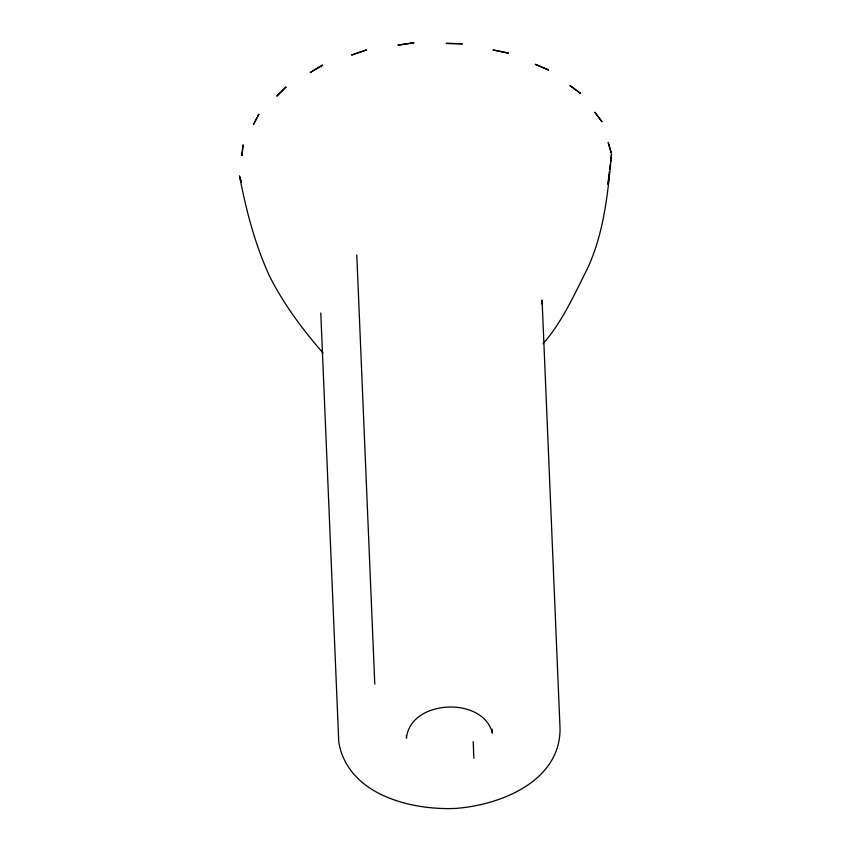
<?xml version="1.0" encoding="UTF-8"?>
<svg xmlns="http://www.w3.org/2000/svg" width="851" height="851" viewBox="0 0 851 851"><rect width="100%" height="100%" fill="white"/><g stroke="black" fill="none" stroke-linecap="round" stroke-linejoin="round"><path stroke-width="1.28" d="M608.093 184.497L609.103 174.21M541.63 303.818L542.076 299.999L560.064 729.158C559.809 781.888 499.782 805.227 455.264 808.45C409.874 810.29 347.665 794.291 338.772 742.115L320.784 312.966M607.965 183.827L609.401 171.7M609.699 169.179L610.295 164.137M610.603 161.616L611.497 154.052C607.997 192.847 604.082 232.557 587.573 268.373C574.361 294.286 562.479 321.71 543.044 343.73M323.061 353.037C302.552 329.454 283.564 304.052 269.501 276.043C254.928 244.28 246.077 210.069 239.503 175.838M241.28 182.454L239.812 176.902L241.141 181.593M492.218 729.286L492.378 733.115C483.304 695.916 410.203 699.288 406.459 738.147L406.352 735.594M473.177 741.647L473.879 758.262M356.792 255.034L374.78 684.183M242.907 145.404L241.897 155.68L243.173 144.872L242.907 145.404M611.252 152.457L611.188 152.999L608.199 142.436L611.252 152.457M258.502 114.683L253.492 124.544L258.959 114.215L258.502 114.683M285.479 87.398L276.82 96.152L286.106 87.015L285.479 87.398M321.997 65.389L310.275 72.452L322.742 65.123L321.997 65.389M365.568 50.166L351.58 55.049L366.387 50.039L365.568 50.166M413.224 42.773L397.928 45.146L414.054 42.784L413.224 42.773M461.721 43.699L446.158 43.401L462.508 43.858L461.721 43.699M507.739 52.89L492.974 49.943L508.441 53.177L507.739 52.89M548.161 69.718L535.194 64.314L548.714 70.122L548.161 69.718M580.222 93.036L569.936 85.557L580.595 93.525L580.222 93.036M601.742 121.257L594.838 112.204L601.902 121.789L601.742 121.257"/></g></svg>
